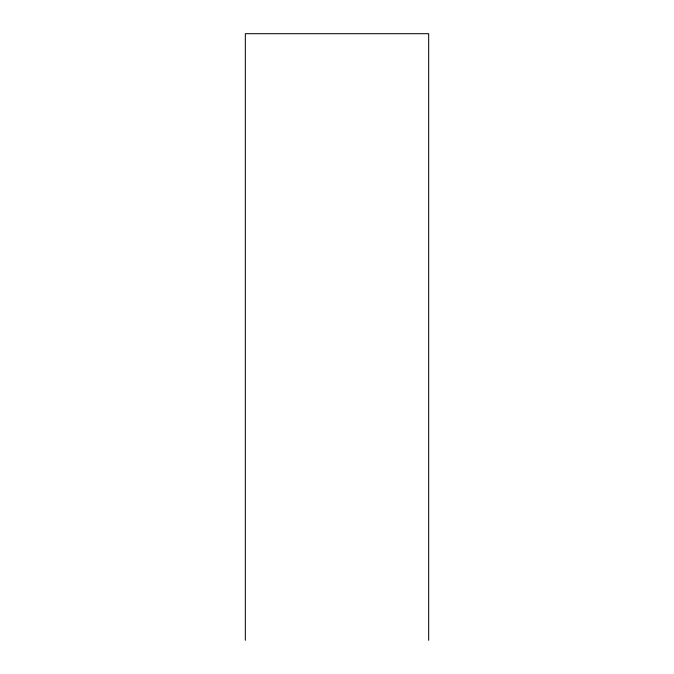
<?xml version="1.0" encoding="UTF-8"?>
<svg xmlns="http://www.w3.org/2000/svg" width="674" height="674" viewBox="0 0 674 674"><rect width="100%" height="100%" fill="white"/><g stroke="black" fill="none" stroke-linecap="round" stroke-linejoin="round"><path stroke-width="1.01" d="M428.672 640.3L428.672 33.7L245.328 33.7L245.328 640.3"/></g></svg>
